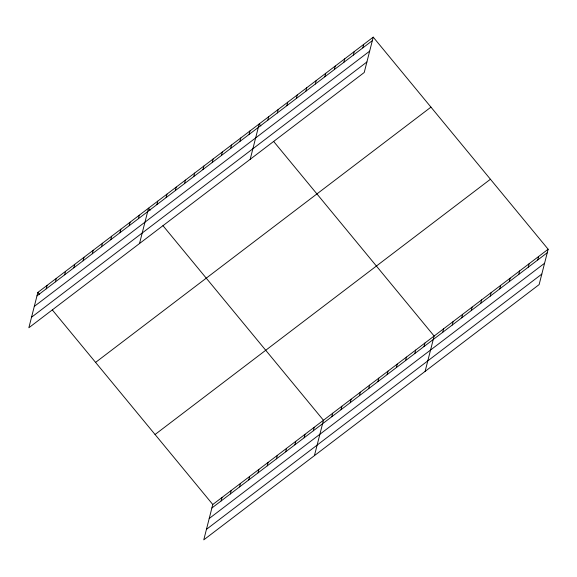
<?xml version="1.0" encoding="UTF-8"?>
<svg xmlns="http://www.w3.org/2000/svg" width="577" height="577" viewBox="0 0 577 577"><rect width="100%" height="100%" fill="white"/><g stroke="black" fill="none" stroke-linecap="round" stroke-linejoin="round"><path stroke-width="0.87" d="M373.232 37.144L37.866 292.402L28.85 327.758L364.217 72.507L373.232 37.144L548.15 249.242L539.134 284.598L203.768 539.856L212.783 504.493L548.15 249.242M46.196 288.868L47.083 285.377M55.421 281.85L56.308 278.359M64.646 274.825L65.533 271.341M73.863 267.807L74.75 264.324M83.088 260.79L83.975 257.299M92.313 253.772L93.2 250.281M101.53 246.747L102.425 243.263M110.755 239.729L111.642 236.245M119.98 232.711L120.867 229.22M129.198 225.694L130.092 222.203M138.422 218.669L139.309 215.185M139.519 243.523L148.534 208.167L150.2 210.187M156.872 204.633L157.759 201.142M166.089 197.615L166.984 194.124M175.314 190.59L176.201 187.107M184.539 183.573L185.426 180.089M193.757 176.555L194.651 173.071M202.981 169.537L203.869 166.046M212.206 162.512L213.093 159.028M221.431 155.494L222.318 152.011M230.649 148.477L231.536 144.993M239.873 141.459L240.76 137.968M249.098 134.441L249.985 130.95M250.194 159.288L259.21 123.932L260.869 125.952M267.822 120.189L268.709 116.698M277.321 112.955L278.208 109.464M286.827 105.721L287.714 102.237M296.326 98.487L297.213 95.003M305.832 91.26L306.719 87.769M315.33 84.026L316.218 80.535M324.829 76.791L325.724 73.308M221.114 500.959L222.001 497.475M334.335 69.557L335.223 66.074M230.338 493.941L231.226 490.457M343.834 62.33L344.729 58.84M239.563 486.923L240.45 483.439M353.34 55.096L354.228 51.613M248.781 479.905L249.668 476.414M362.839 47.862L363.734 44.379M258.006 472.888L258.893 469.397M267.23 465.863L268.117 462.379M276.448 458.845L277.342 455.361M285.673 451.827L286.56 448.336M294.897 444.809L295.785 441.318M304.122 437.784L305.009 434.301M313.34 430.767L314.227 427.283M314.436 455.621L323.452 420.258L162.966 225.665M331.789 416.731L332.677 413.24M341.007 409.706L341.901 406.222M350.232 402.688L351.119 399.205M359.457 395.671L360.344 392.187M368.674 388.653L369.568 385.162M377.899 381.628L378.786 378.144M387.124 374.61L388.011 371.126M396.349 367.592L397.236 364.109M405.566 360.575L406.453 357.084M414.791 353.55L415.678 350.066M424.016 346.532L424.903 343.048M425.112 371.386L434.128 336.03L273.635 141.43M442.739 332.28L443.626 328.796M452.238 325.053L453.125 321.562M461.744 317.819L462.631 314.328M471.243 310.585L472.13 307.101M480.749 303.351L481.636 299.867M490.248 296.124L491.135 292.633M499.754 288.889L500.641 285.399M509.253 281.655L510.14 278.172M518.752 274.421L519.646 270.938M528.258 267.194L529.145 263.703M537.757 259.96L538.651 256.476M36.971 295.886L372.345 40.635M34.295 306.401L369.662 51.151M31.533 317.242L366.9 61.984M95.587 362.392L430.954 107.134M155.062 434.503L490.428 179.252M211.889 507.984L547.263 252.726M209.213 518.499L544.58 263.249M206.451 529.34L541.817 274.082M37.866 292.402L39.532 294.414M52.291 309.899L212.783 504.493"/></g></svg>
